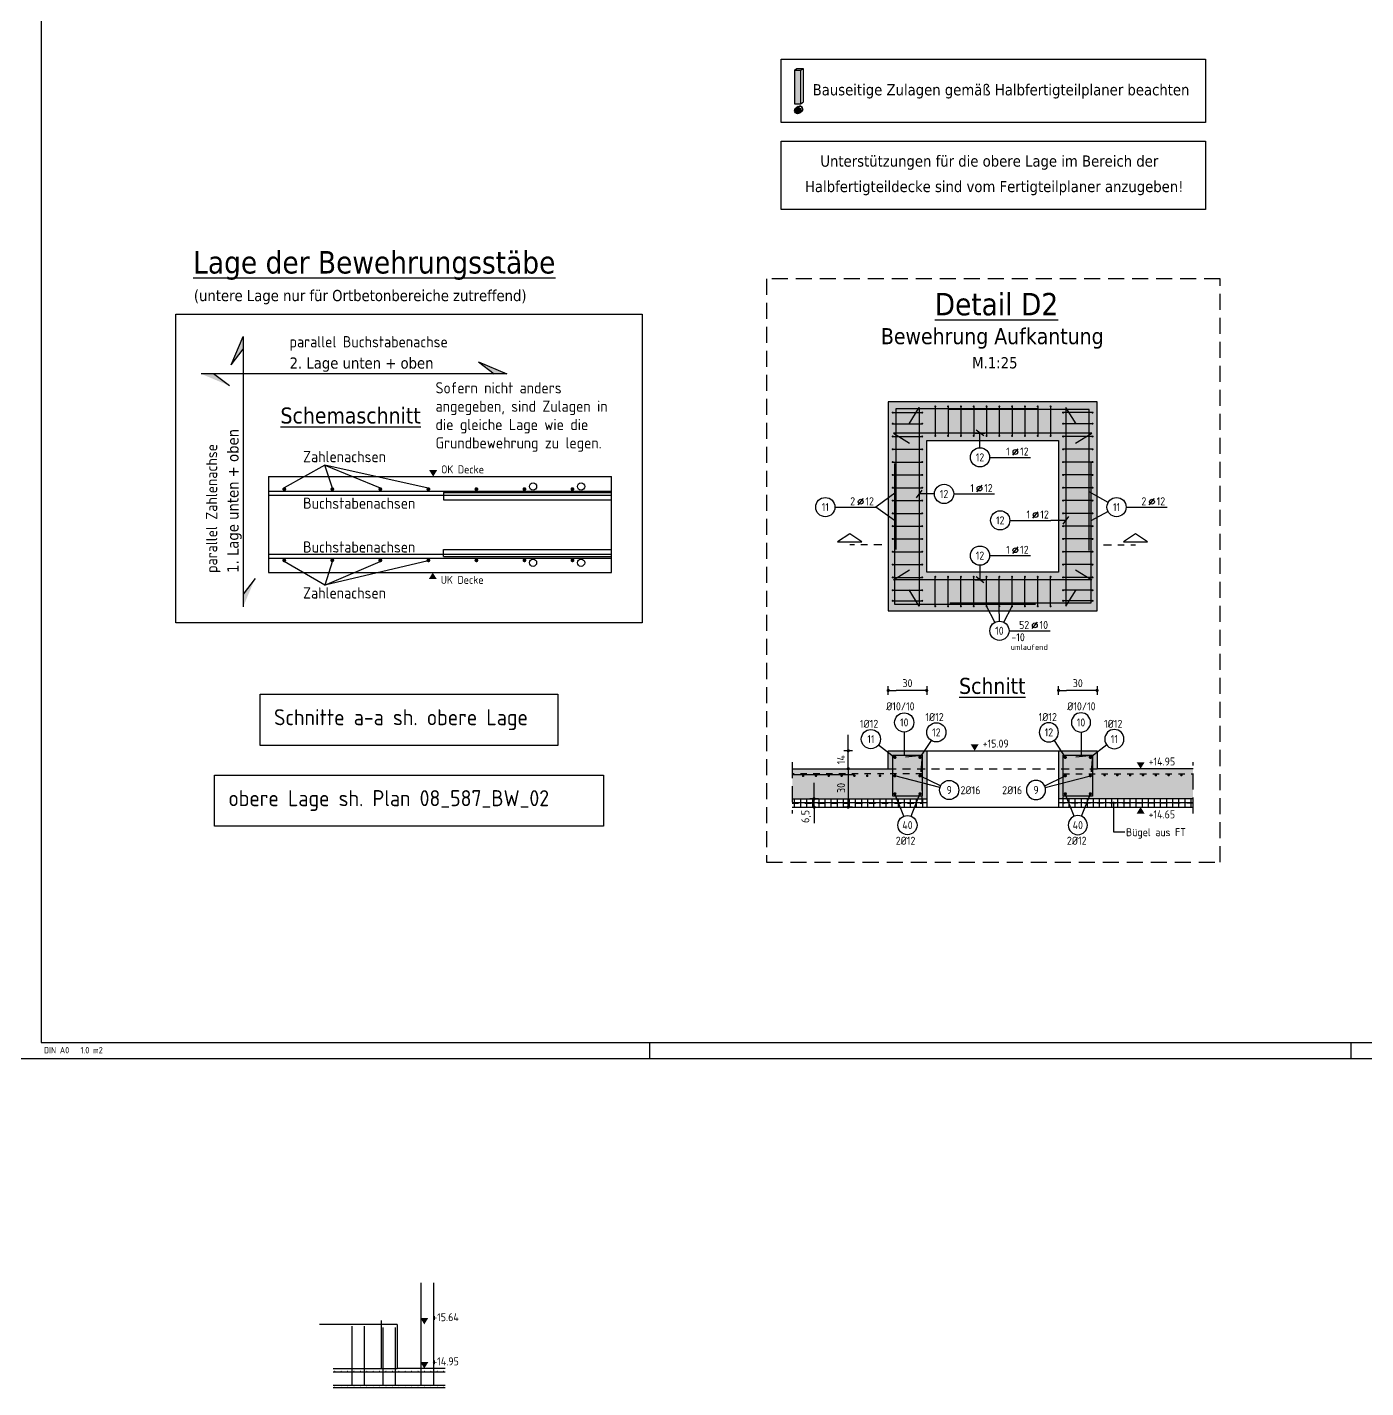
# Model space of a CAD drawing. Extents: x -10 to 86.8, y -11.5 to 55.
# Drawn here: x 0.78 to 21.68, y -5.14 to 16.1 of the extents above; entities that cross this region are included whole.
import ezdxf
from ezdxf.enums import TextEntityAlignment as Align

# ---------------------------------------------------------------- set-up
doc = ezdxf.new("R2010")
doc.units = 0
doc.header["$LTSCALE"] = 0.5
for name, pattern in [('AUSGEZOGEN', [1000.01, 1000, 0.01]), ('DASHDOTSMALL', [1.05, 0.5, -0.25, 0.05, -0.25]), ('DASHED', [0.75, 0.5, -0.25]), ('HIDDEN', [0.375, 0.25, -0.125]), ('HIDDEN2', [0.187, 0.125, -0.062]), ('STRICHLINIE', [0.75, 0.5, -0.25]), ('STRICHPUNKT2', [0.55, 0.25, -0.125, 0.05, -0.125])]:
    doc.linetypes.add(name, pattern=pattern)
for name, color, linetype in [('AFU', 7, 'Continuous'), ('BETON', 7, 'Continuous'), ('DETAIL', 7, 'Continuous'), ('grau_mittel', 7, 'Continuous'), ('Halbfertigteile', 7, 'Continuous'), ('HILFE', 7, 'Continuous'), ('HINWEISE', 7, 'Continuous'), ('koten', 7, 'Continuous'), ('MASSE', 7, 'Continuous'), ('OBJEKT', 7, 'Continuous'), ('RAHMEN', 7, 'Continuous'), ('RND', 7, 'Continuous'), ('SCHNITTE', 7, 'Continuous'), ('TEXT', 7, 'Continuous'), ('VERDECKT', 7, 'Continuous')]:
    doc.layers.add(name, color=color, linetype=linetype)
doc.layers.add('NOPLOT', color=7, linetype='Continuous', plot=False)
doc.styles.add('helv', font='tahoma.ttf')
doc.styles.add('txt', font='isocp.shx')
doc.linetypes.add('AFU_50K', pattern='A,0.15,["/",Standard,S=0.2,R=0,X=-0.01,Y=-0.1],0.07,["/",Standard,S=0.2,R=0,X=-0.01,Y=-0.1],0.15', length=0.37)
doc.dimstyles.new('DOT_I', dxfattribs={"dimscale": 0.5, "dimtxt": 0.25, "dimasz": 0.25, "dimexe": 0.1, "dimexo": 0.3, "dimgap": 0.1, "dimtad": 1, "dimdec": 3, "dimzin": 3, "dimtxsty": 'txt', "dimblk": 'DOT', "dimblk1": 'DOT', "dimblk2": 'DOT', "dimsah": 1, "dimcen": 0.1, "dimse1": 1, "dimse2": 1, "dimazin": 0, "dimtfac": 1, "dimtdec": 4, "dimtix": 1, "dimtmove": 2, "dimatfit": 3, "dimfxl": 0, "dimtvp": 1, "dimtolj": 1, "dimtzin": 0, "dimarcsym": 0})

# ---------------------------------------------------------------- blocks, each defined once
blk = doc.blocks.new('DINA0')
at = {"layer": 'RAHMEN', "color": 5}
for p, q in [((2, 83.6), (2, 0.5)), ((2, 0.5), (118.4, 0.5))]:
    blk.add_line(p, q, dxfattribs=at)
at = {"layer": 'RAHMEN', "color": 7}
for p, q in [((21, 0), (21, 0.5)), ((42.9, 0.5), (42.9, 0))]:
    blk.add_line(p, q, dxfattribs=at)
at = {"layer": 'RAHMEN'}
blk.add_line((0, 0), (118.9, 0), dxfattribs=at)
at = {"layer": 'RAHMEN', "color": 7, "style": 'txt'}
blk.add_text('DIN A0   1.0 m2', height=0.2, dxfattribs=at).set_placement((2.083, 0.164))
blk = doc.blocks.new('okrd_o')
at = {"layer": 'koten', "color": 7, "linetype": 'Continuous'}
blk.add_solid([(-0.125, 0.202), (0.125, 0.202), (0, 0)], dxfattribs=at)
at = {"layer": 'koten', "style": 'txt'}
blk.add_attdef('OKRD', (0.25, 0.1), '', height=0.25, dxfattribs=at)
blk = doc.blocks.new('okrd_u')
at = {"layer": 'koten', "color": 7, "linetype": 'Continuous'}
blk.add_solid([(-0.125, -0.202), (0.125, -0.202), (0, 0)], dxfattribs=at)
at = {"layer": 'koten', "style": 'txt'}
blk.add_attdef('OKRD', (0.25, -0.35), '', height=0.25, dxfattribs=at)
blk = doc.blocks.new('DOT')
at = {"layer": 'MASSE', "color": 7, "linetype": 'Continuous'}
for p, q in [((0, 0), (-1, 0)), ((0, 0.54), (0, -0.54))]:
    blk.add_line(p, q, dxfattribs=at)
at = {"layer": 'MASSE', "color": 7, "linetype": 'Continuous', "const_width": 0.2}
blk.add_lwpolyline([(-0.1, 0, 1), (0.1, 0, 1)], format="xyb", close=True, dxfattribs=at)
blk = doc.blocks.new('*D30')
at = {"layer": 'Defpoints', "color": 0, "linetype": 'AUSGEZOGEN', "transparency": 16777216}
for p in [(13.601, 4.527), (13.601, 3.927), (13.601, 3.927)]:
    blk.add_point(p, dxfattribs=at)
at = {"layer": 'MASSE', "color": 0, "linetype": 'AUSGEZOGEN', "lineweight": -2, "transparency": 16777216}
blk.add_line((13.601, 4.402), (13.601, 4.052), dxfattribs=at)
at = {"layer": 'MASSE', "color": 0, "linetype": 'AUSGEZOGEN', "lineweight": -2, "transparency": 16777216, "xscale": 0.125, "yscale": 0.125, "zscale": 0.125}
for p, rotation in [((13.601, 4.527), 90), ((13.601, 3.927), 270)]:
    blk.add_blockref('DOT', p, dxfattribs=dict(at, rotation=rotation))
at = {"layer": 'MASSE', "color": 0, "linetype": 'AUSGEZOGEN', "transparency": 16777216, "insert": (13.489, 4.227), "char_height": 0.125, "attachment_point": 5, "rotation": 90, "style": 'txt'}
blk.add_mtext('\\A1;30', dxfattribs=at)
blk = doc.blocks.new('*D31')
at = {"layer": 'Defpoints', "color": 0, "linetype": 'AUSGEZOGEN', "transparency": 16777216}
for p in [(13.601, 4.807), (13.601, 4.807), (13.601, 4.527)]:
    blk.add_point(p, dxfattribs=at)
at = {"layer": 'MASSE', "color": 0, "linetype": 'AUSGEZOGEN', "lineweight": -2, "transparency": 16777216}
for p, q in [((13.601, 4.932), (13.601, 5.057)), ((13.601, 4.527), (13.601, 4.807)), ((13.601, 4.402), (13.601, 4.277))]:
    blk.add_line(p, q, dxfattribs=at)
at = {"layer": 'MASSE', "color": 0, "linetype": 'AUSGEZOGEN', "lineweight": -2, "transparency": 16777216, "xscale": 0.125, "yscale": 0.125, "zscale": 0.125}
for p, rotation in [((13.601, 4.807), 270), ((13.601, 4.527), 90)]:
    blk.add_blockref('DOT', p, dxfattribs=dict(at, rotation=rotation))
at = {"layer": 'MASSE', "color": 0, "linetype": 'AUSGEZOGEN', "transparency": 16777216, "insert": (13.489, 4.667), "char_height": 0.125, "attachment_point": 5, "rotation": 90, "style": 'txt'}
blk.add_mtext('\\A1;14', dxfattribs=at)
blk = doc.blocks.new('RND_LEI')
at = {"layer": 'RND', "color": 7, "linetype": 'Continuous'}
blk.add_line((1.022, 0.066), (1.19, 0.27), dxfattribs=at)
for centre, radius in [((0, 0), 0.3), ((1.106, 0.168), 0.075)]:
    blk.add_circle(centre, radius, dxfattribs=at)
at = {"layer": 'RND', "color": 7, "linetype": 'Continuous', "style": 'txt'}
blk.add_attdef('POSL', text='', height=0.25, dxfattribs=at).set_placement((0, 0), align=Align.MIDDLE)
blk.add_attdef('ANZ', text='', height=0.25, dxfattribs=at).set_placement((0.931, 0.057), align=Align.RIGHT)
for tag, p in [('DUM', (1.253, 0.057)), ('ABSTD', (1.674, 0.057)), ('POSTXT', (0.374, -0.327))]:
    blk.add_attdef(tag, p, '', height=0.25, dxfattribs=at)
blk = doc.blocks.new('lei_gre')
at = {"layer": 'RND', "color": 7, "linetype": 'Continuous'}
for p, q in [((-0.09, -0.12), (0.09, 0.12)), ((0, 0.15), (0, -0.15))]:
    blk.add_line(p, q, dxfattribs=at)
blk = doc.blocks.new('SCHN-2')
at = {"layer": 'SCHNITTE', "color": 6, "linetype": 'Continuous'}
blk.add_lwpolyline([(0.378, 0.088), (0, 0.34), (-0.378, 0.088)], close=True, dxfattribs=at)
at = {"layer": 'SCHNITTE', "color": 1, "linetype": 'DASHDOTSMALL', "style": 'helv'}
blk.add_attdef('SCHN-2', text='', height=0.35, dxfattribs=at).set_placement((0, 0.45), align=Align.CENTER)
blk = doc.blocks.new('RND_HIN')
at = {"layer": 'RND', "color": 7, "linetype": 'Continuous'}
blk.add_circle((0, 0), 0.3, dxfattribs=at)
at = {"layer": 'RND', "color": 7, "linetype": 'Continuous', "style": 'txt'}
blk.add_attdef('POSI', text='', height=0.25, dxfattribs=at).set_placement((0, 0), align=Align.MIDDLE)
blk = doc.blocks.new('*D56')
at = {"layer": 'Defpoints', "color": 0, "linetype": 'AUSGEZOGEN', "transparency": 16777216}
for p in [(14.225, 5.749), (14.225, 5.749), (14.825, 5.749)]:
    blk.add_point(p, dxfattribs=at)
at = {"layer": 'MASSE', "color": 0, "linetype": 'AUSGEZOGEN', "lineweight": -2, "transparency": 16777216}
blk.add_line((14.7, 5.749), (14.35, 5.749), dxfattribs=at)
at = {"layer": 'MASSE', "color": 0, "linetype": 'AUSGEZOGEN', "lineweight": -2, "transparency": 16777216, "xscale": 0.125, "yscale": 0.125, "zscale": 0.125, "rotation": 180}
blk.add_blockref('DOT', (14.225, 5.749), dxfattribs=at)
at = {"layer": 'MASSE', "color": 0, "linetype": 'AUSGEZOGEN', "lineweight": -2, "transparency": 16777216, "xscale": 0.125, "yscale": 0.125, "zscale": 0.125}
blk.add_blockref('DOT', (14.825, 5.749), dxfattribs=at)
at = {"layer": 'MASSE', "color": 0, "linetype": 'AUSGEZOGEN', "transparency": 16777216, "insert": (14.525, 5.862), "char_height": 0.125, "attachment_point": 5, "style": 'txt'}
blk.add_mtext('\\A1;30', dxfattribs=at)
blk = doc.blocks.new('*D57')
at = {"layer": 'Defpoints', "color": 0, "linetype": 'AUSGEZOGEN', "transparency": 16777216}
for p in [(16.885, 5.749), (16.885, 5.749), (17.485, 5.749)]:
    blk.add_point(p, dxfattribs=at)
at = {"layer": 'MASSE', "color": 0, "linetype": 'AUSGEZOGEN', "lineweight": -2, "transparency": 16777216}
blk.add_line((17.36, 5.749), (17.01, 5.749), dxfattribs=at)
at = {"layer": 'MASSE', "color": 0, "linetype": 'AUSGEZOGEN', "lineweight": -2, "transparency": 16777216, "xscale": 0.125, "yscale": 0.125, "zscale": 0.125, "rotation": 180}
blk.add_blockref('DOT', (16.885, 5.749), dxfattribs=at)
at = {"layer": 'MASSE', "color": 0, "linetype": 'AUSGEZOGEN', "lineweight": -2, "transparency": 16777216, "xscale": 0.125, "yscale": 0.125, "zscale": 0.125}
blk.add_blockref('DOT', (17.485, 5.749), dxfattribs=at)
at = {"layer": 'MASSE', "color": 0, "linetype": 'AUSGEZOGEN', "transparency": 16777216, "insert": (17.185, 5.862), "char_height": 0.125, "attachment_point": 5, "style": 'txt'}
blk.add_mtext('\\A1;30', dxfattribs=at)
blk = doc.blocks.new('HIN_AUSR')
at = {"layer": 'HINWEISE', "color": 7, "linetype": 'Continuous'}
for p, q in [((-0.24, 3.27), (-0.05, 3.39)), ((-0.05, 3.39), (0.44, 3.39)), ((0.24, 3.27), (0.44, 3.39)), ((0.44, 3.39), (0.44, 0.68)), ((-0.24, 3.27), (-0.24, 0.56)), ((-0.24, 3.27), (0.24, 3.27)), ((0.24, 3.27), (0.24, 0.56)), ((-0.24, 0.56), (0.24, 0.56)), ((0.06, 0.33), (-0.13, 0.21)), ((0.24, 0.36), (0.05, 0.24)), ((0.39, 0.27), (0.2, 0.15)), ((0.24, 0.56), (0.44, 0.68)), ((0.44, 0.09), (0.24, -0.03)), ((0.32, -0.08), (0.13, -0.21))]:
    blk.add_line(p, q, dxfattribs=at)
at = {"layer": 'HINWEISE', "color": 7, "linetype": 'Continuous', "const_width": 0.24}
blk.add_lwpolyline([(-0.12, 0, 1), (0.12, 0, 1)], format="xyb", close=True, dxfattribs=at)
at = {"layer": 'HINWEISE', "color": 7, "linetype": 'Continuous'}
blk.add_circle((0, 0), 0.245, dxfattribs=at)
blk.add_arc((0.19, 0.12), 0.245, 302.4121, 122.4121, dxfattribs=at)
blk.add_solid([(-0.24, 3.27), (0.24, 3.27), (-0.24, 0.56), (0.24, 0.56)], dxfattribs=at)
blk = doc.blocks.new('*D74')
at = {"layer": 'Defpoints', "color": 0, "linetype": 'AUSGEZOGEN', "transparency": 16777216}
for p in [(13.067, 4.057), (13.067, 4.057), (13.067, 3.927)]:
    blk.add_point(p, dxfattribs=at)
at = {"layer": 'MASSE', "color": 0, "linetype": 'AUSGEZOGEN', "lineweight": -2, "transparency": 16777216}
for p, q in [((13.067, 4.182), (13.067, 4.307)), ((13.067, 3.927), (13.067, 4.057)), ((13.067, 3.802), (13.067, 3.677))]:
    blk.add_line(p, q, dxfattribs=at)
at = {"layer": 'MASSE', "color": 0, "linetype": 'AUSGEZOGEN', "lineweight": -2, "transparency": 16777216, "xscale": 0.125, "yscale": 0.125, "zscale": 0.125}
for p, rotation in [((13.067, 4.057), 270), ((13.067, 3.927), 90)]:
    blk.add_blockref('DOT', p, dxfattribs=dict(at, rotation=rotation))
at = {"layer": 'MASSE', "color": 0, "linetype": 'AUSGEZOGEN', "transparency": 16777216, "insert": (12.945, 3.781), "char_height": 0.125, "attachment_point": 5, "rotation": 90, "style": 'txt'}
blk.add_mtext('\\A1;6,5', dxfattribs=at)

msp = doc.modelspace()

# ---------------------------------------------------------------- hatches: boundary and pattern name
at = {"layer": 'grau_mittel'}
h = msp.add_hatch(color=61, dxfattribs=at)
h.paths.add_polyline_path([(17.485, 6.993), (17.485, 10.253), (14.225, 10.253), (14.225, 6.993)])
h.paths.add_polyline_path([(16.885, 7.593), (16.885, 9.653), (14.825, 9.653), (14.825, 7.593)], flags=16)
h = msp.add_hatch(color=61, dxfattribs=at)
h.paths.add_polyline_path([(12.725, 4.0569), (14.825, 4.0569), (14.825, 4.8069), (14.225, 4.8069), (14.225, 4.5269), (12.725, 4.5269)])
h.paths.add_polyline_path([(16.885, 4.0569), (18.985, 4.0569), (18.985, 4.5269), (17.485, 4.5269), (17.485, 4.8069), (16.885, 4.8069)])
at = {"layer": 'Halbfertigteile', "linetype": 'AUSGEZOGEN', "transparency": 33554687}
h = msp.add_hatch(dxfattribs=at)
h.set_pattern_fill('ANSI37', color=171, scale=0.03, angle=135, style=0)
h.paths.add_polyline_path([(14.825, 4.0569), (12.725, 4.0569), (12.725, 3.9269), (14.825, 3.9269)])
h.paths.add_polyline_path([(18.985, 4.0569), (16.885, 4.0569), (16.885, 3.9269), (18.985, 3.9269)])

# ---------------------------------------------------------------- linework, layer by layer
at = {"layer": 'AFU', "color": 8, "linetype": 'AFU_50K'}
msp.add_line((6.3079, -4.8397), (6.5579, -4.8397), dxfattribs=at)
at = {"layer": 'BETON', "color": 6, "linetype": 'AUSGEZOGEN'}
for p, q in [((17.485, 10.253), (14.225, 10.253)), ((14.225, 10.253), (14.225, 6.993)), ((17.485, 6.993), (17.485, 10.253)), ((4.5492, 9.0879), (9.9045, 9.0879)), ((4.5492, 7.5879), (9.9045, 7.5879)), ((14.225, 6.993), (17.485, 6.993)), ((14.225, 4.8069), (14.825, 4.8069)), ((14.225, 4.5269), (14.225, 4.8069)), ((14.825, 4.8069), (14.825, 3.9269)), ((16.885, 4.8069), (17.485, 4.8069)), ((16.885, 4.8069), (16.885, 3.9269)), ((17.485, 4.8069), (17.485, 4.5269)), ((12.725, 4.5269), (14.225, 4.5269)), ((18.985, 4.5269), (17.485, 4.5269)), ((12.725, 4.0569), (14.825, 4.0569)), ((18.985, 4.0569), (16.885, 4.0569)), ((12.725, 3.9269), (14.825, 3.9269)), ((16.885, 3.9269), (18.985, 3.9269)), ((6.5579, -4.1497), (5.3428, -4.1497)), ((6.3079, -4.0897), (6.3079, -4.8397)), ((6.5579, -4.1497), (6.5579, -4.8397)), ((5.5579, -4.8397), (6.3079, -4.8397)), ((7.3079, -4.8397), (6.5579, -4.8397)), ((7.3079, -5.1397), (5.5579, -5.1397))]:
    msp.add_line(p, q, dxfattribs=at)
for points in [[(12.5543, 15.6079), (19.178, 15.6079), (19.178, 14.6187), (12.5543, 14.6187)], [(12.5543, 14.3233), (19.178, 14.3233), (19.178, 13.2567), (12.5543, 13.2567)], [(14.825, 9.653), (16.885, 9.653), (16.885, 7.593), (14.825, 7.593)], [(4.418, 5.6907), (9.0657, 5.6907), (9.0657, 4.8915), (4.418, 4.8915)], [(3.7051, 4.4266), (9.7785, 4.4266), (9.7785, 3.6274), (3.7051, 3.6274)]]:
    msp.add_lwpolyline(points, close=True, dxfattribs=at)
at = {"layer": 'DETAIL', "color": 102, "linetype": 'STRICHLINIE'}
msp.add_lwpolyline([(12.3255, 12.1772), (12.3255, 3.0688), (19.4069, 3.0688), (19.4069, 12.1772)], close=True, dxfattribs=at)
at = {"layer": 'HILFE', "color": 102, "linetype": 'AUSGEZOGEN'}
for p, q in [((5.4296, 9.2679), (4.7946, 8.9113)), ((7.0412, 8.9049), (5.4296, 9.2679)), ((5.4296, 9.2679), (6.2934, 8.9113)), ((5.5488, 8.9049), (5.4296, 9.2679)), ((5.4296, 7.3936), (4.7946, 7.7645)), ((7.0412, 7.7709), (5.4296, 7.3936)), ((5.5488, 7.7709), (5.4296, 7.3936)), ((5.4296, 7.3936), (6.2934, 7.7645)), ((17.7483, 3.5334), (17.7483, 4.0087)), ((17.9206, 3.5334), (17.7483, 3.5334))]:
    msp.add_line(p, q, dxfattribs=at)
at = {"layer": 'HILFE', "color": 102, "linetype": 'DASHED'}
for p, q in [((12.725, 4.6269), (12.725, 3.8269)), ((18.985, 3.8269), (18.985, 4.6269))]:
    msp.add_line(p, q, dxfattribs=at)
at = {"layer": 'NOPLOT', "color": 191, "linetype": 'AUSGEZOGEN'}
for p, q in [((4.5492, 9.0879), (4.5492, 7.5879)), ((9.9045, 7.5879), (9.9045, 9.0879))]:
    msp.add_line(p, q, dxfattribs=at)
at = {"layer": 'OBJEKT', "color": 7, "linetype": 'AUSGEZOGEN'}
for p, q in [((14.825, 4.8069), (16.885, 4.8069)), ((14.825, 3.9269), (16.885, 3.9269))]:
    msp.add_line(p, q, dxfattribs=at)
at = {"layer": 'RAHMEN', "color": 5, "linetype": 'AUSGEZOGEN'}
msp.add_lwpolyline([(3.099, 11.6262), (10.3846, 11.6262), (10.3846, 6.8044), (3.099, 6.8044)], close=True, dxfattribs=at)
at = {"layer": 'RND', "color": 102, "linetype": 'AUSGEZOGEN'}
for p, q in [((15.6574, 9.5381), (15.6574, 9.7667)), ((14.3479, 8.8445), (14.0321, 8.6112)), ((14.9467, 8.817), (14.7098, 8.817)), ((17.6588, 8.6842), (17.3639, 8.8486)), ((14.3228, 8.4042), (14.0321, 8.6112)), ((17.6573, 8.5408), (17.3873, 8.3972)), ((17.0002, 8.4041), (16.7634, 8.4041)), ((15.6574, 7.7038), (15.6574, 7.4751)), ((15.8911, 6.8134), (15.7596, 7.063)), ((15.9604, 6.8306), (15.9596, 7.063)), ((16.0301, 6.8137), (16.1596, 7.063)), ((14.475, 5.0993), (14.475, 4.7369)), ((17.2351, 5.0993), (17.2351, 4.7369)), ((14.0735, 4.8979), (14.3293, 4.7033)), ((14.8944, 4.9687), (14.7203, 4.7033)), ((16.8156, 4.9687), (16.9897, 4.7033)), ((17.6365, 4.8979), (17.3808, 4.7033)), ((15.0323, 4.2321), (14.3293, 4.4161)), ((15.0425, 4.2596), (14.7203, 4.4161)), ((16.6676, 4.2596), (16.9897, 4.4161)), ((16.6778, 4.2321), (17.3808, 4.4161)), ((14.4692, 3.7851), (14.3293, 4.1346)), ((14.5806, 3.7851), (14.7203, 4.1346)), ((17.1294, 3.7851), (16.9897, 4.1346)), ((17.2408, 3.7851), (17.3808, 4.1346))]:
    msp.add_line(p, q, dxfattribs=at)
at = {"layer": 'RND', "color": 7, "linetype": 'AUSGEZOGEN'}
for p, q in [((15.8074, 9.3881), (16.4474, 9.3881)), ((15.2467, 8.817), (15.8867, 8.817)), ((13.3921, 8.6112), (14.0321, 8.6112)), ((17.9398, 8.6112), (18.5798, 8.6112)), ((16.1234, 8.4041), (16.7634, 8.4041)), ((15.8074, 7.8538), (16.4474, 7.8538)), ((16.1109, 6.6806), (16.7509, 6.6806))]:
    msp.add_line(p, q, dxfattribs=at)
at = {"layer": 'RND', "color": 1, "linetype": 'AUSGEZOGEN'}
for p, q in [((7.2793, 8.8382), (7.2793, 8.7252)), ((7.2793, 7.8376), (7.2793, 7.9505))]:
    msp.add_line(p, q, dxfattribs=at)
at = {"layer": 'RND', "color": 7, "linetype": 'AUSGEZOGEN'}
for points, const_width in [([(14.9676, 10.183, 1), (14.9516, 10.183, 1)], 0.016), ([(15.1676, 10.183, 1), (15.1516, 10.183, 1)], 0.016), ([(15.3676, 10.183, 1), (15.3516, 10.183, 1)], 0.016), ([(15.5676, 10.183, 1), (15.5516, 10.183, 1)], 0.016), ([(15.7676, 10.183, 1), (15.7516, 10.183, 1)], 0.016), ([(15.9676, 10.183, 1), (15.9516, 10.183, 1)], 0.016), ([(16.1676, 10.183, 1), (16.1516, 10.183, 1)], 0.016), ([(16.3676, 10.183, 1), (16.3516, 10.183, 1)], 0.016), ([(16.5676, 10.183, 1), (16.5516, 10.183, 1)], 0.016), ([(16.7676, 10.183, 1), (16.7516, 10.183, 1)], 0.016), ([(14.295, 10.0789, 1), (14.295, 10.0949, 1)], 0.016), ([(14.755, 10.0789, 1), (14.755, 10.0949, 1)], 0.016), ([(16.955, 10.0789, 1), (16.955, 10.0949, 1)], 0.016), ([(17.415, 10.0789, 1), (17.415, 10.0949, 1)], 0.016), ([(14.295, 9.9059, 1), (14.295, 9.9219, 1)], 0.016), ([(14.755, 9.9059, 1), (14.755, 9.9219, 1)], 0.016), ([(16.955, 9.9059, 1), (16.955, 9.9219, 1)], 0.016), ([(17.415, 9.9059, 1), (17.415, 9.9219, 1)], 0.016), ([(14.295, 9.7059, 1), (14.295, 9.7219, 1)], 0.016), ([(14.755, 9.7059, 1), (14.755, 9.7219, 1)], 0.016), ([(14.9676, 9.723, 1), (14.9516, 9.723, 1)], 0.016), ([(15.1676, 9.723, 1), (15.1516, 9.723, 1)], 0.016), ([(15.3676, 9.723, 1), (15.3516, 9.723, 1)], 0.016), ([(15.5676, 9.723, 1), (15.5516, 9.723, 1)], 0.016), ([(15.7676, 9.723, 1), (15.7516, 9.723, 1)], 0.016), ([(15.9676, 9.723, 1), (15.9516, 9.723, 1)], 0.016), ([(16.1676, 9.723, 1), (16.1516, 9.723, 1)], 0.016), ([(16.3676, 9.723, 1), (16.3516, 9.723, 1)], 0.016), ([(16.5676, 9.723, 1), (16.5516, 9.723, 1)], 0.016), ([(16.7676, 9.723, 1), (16.7516, 9.723, 1)], 0.016), ([(16.955, 9.7059, 1), (16.955, 9.7219, 1)], 0.016), ([(17.415, 9.7059, 1), (17.415, 9.7219, 1)], 0.016), ([(14.295, 9.5059, 1), (14.295, 9.5219, 1)], 0.016), ([(14.755, 9.5059, 1), (14.755, 9.5219, 1)], 0.016), ([(16.955, 9.5059, 1), (16.955, 9.5219, 1)], 0.016), ([(17.415, 9.5059, 1), (17.415, 9.5219, 1)], 0.016), ([(14.295, 9.3059, 1), (14.295, 9.3219, 1)], 0.016), ([(14.755, 9.3059, 1), (14.755, 9.3219, 1)], 0.016), ([(16.955, 9.3059, 1), (16.955, 9.3219, 1)], 0.016), ([(17.415, 9.3059, 1), (17.415, 9.3219, 1)], 0.016), ([(14.295, 9.1059, 1), (14.295, 9.1219, 1)], 0.016), ([(14.295, 8.9059, 1), (14.295, 8.9219, 1)], 0.016), ([(14.755, 9.1059, 1), (14.755, 9.1219, 1)], 0.016), ([(14.755, 8.9059, 1), (14.755, 8.9219, 1)], 0.016), ([(16.955, 9.1059, 1), (16.955, 9.1219, 1)], 0.016), ([(16.955, 8.9059, 1), (16.955, 8.9219, 1)], 0.016), ([(17.415, 9.1059, 1), (17.415, 9.1219, 1)], 0.016), ([(17.415, 8.9059, 1), (17.415, 8.9219, 1)], 0.016), ([(4.7794, 8.8919, 1), (4.8094, 8.8919, 1)], 0.03), ([(5.5294, 8.8919, 1), (5.5594, 8.8919, 1)], 0.03), ([(6.2794, 8.8919, 1), (6.3094, 8.8919, 1)], 0.03), ([(7.0294, 8.8919, 1), (7.0594, 8.8919, 1)], 0.03), ([(7.7794, 8.8919, 1), (7.8094, 8.8919, 1)], 0.03), ([(8.5294, 8.8919, 1), (8.5594, 8.8919, 1)], 0.03), ([(9.2794, 8.8919, 1), (9.3094, 8.8919, 1)], 0.03), ([(14.295, 8.7059, 1), (14.295, 8.7219, 1)], 0.016), ([(14.755, 8.7059, 1), (14.755, 8.7219, 1)], 0.016), ([(16.955, 8.7059, 1), (16.955, 8.7219, 1)], 0.016), ([(17.415, 8.7059, 1), (17.415, 8.7219, 1)], 0.016), ([(14.295, 8.5059, 1), (14.295, 8.5219, 1)], 0.016), ([(14.755, 8.5059, 1), (14.755, 8.5219, 1)], 0.016), ([(16.955, 8.5059, 1), (16.955, 8.5219, 1)], 0.016), ([(17.415, 8.5059, 1), (17.415, 8.5219, 1)], 0.016), ([(14.295, 8.3059, 1), (14.295, 8.3219, 1)], 0.016), ([(14.755, 8.3059, 1), (14.755, 8.3219, 1)], 0.016), ([(16.955, 8.3059, 1), (16.955, 8.3219, 1)], 0.016), ([(17.415, 8.3059, 1), (17.415, 8.3219, 1)], 0.016), ([(14.295, 8.1059, 1), (14.295, 8.1219, 1)], 0.016), ([(14.755, 8.1059, 1), (14.755, 8.1219, 1)], 0.016), ([(16.955, 8.1059, 1), (16.955, 8.1219, 1)], 0.016), ([(17.415, 8.1059, 1), (17.415, 8.1219, 1)], 0.016), ([(14.295, 7.9059, 1), (14.295, 7.9219, 1)], 0.016), ([(14.755, 7.9059, 1), (14.755, 7.9219, 1)], 0.016), ([(16.955, 7.9059, 1), (16.955, 7.9219, 1)], 0.016), ([(17.415, 7.9059, 1), (17.415, 7.9219, 1)], 0.016), ([(4.7794, 7.7804, 1), (4.8094, 7.7804, 1)], 0.03), ([(5.5294, 7.7804, 1), (5.5594, 7.7804, 1)], 0.03), ([(6.2794, 7.7804, 1), (6.3094, 7.7804, 1)], 0.03), ([(7.0294, 7.7804, 1), (7.0594, 7.7804, 1)], 0.03), ([(7.7794, 7.7804, 1), (7.8094, 7.7804, 1)], 0.03), ([(8.5294, 7.7804, 1), (8.5594, 7.7804, 1)], 0.03), ([(9.2794, 7.7804, 1), (9.3094, 7.7804, 1)], 0.03), ([(14.295, 7.7059, 1), (14.295, 7.7219, 1)], 0.016), ([(14.755, 7.7059, 1), (14.755, 7.7219, 1)], 0.016), ([(16.955, 7.7059, 1), (16.955, 7.7219, 1)], 0.016), ([(17.415, 7.7059, 1), (17.415, 7.7219, 1)], 0.016), ([(14.295, 7.5059, 1), (14.295, 7.5219, 1)], 0.016), ([(14.755, 7.5059, 1), (14.755, 7.5219, 1)], 0.016), ([(14.9676, 7.523, 1), (14.9516, 7.523, 1)], 0.016), ([(15.1676, 7.523, 1), (15.1516, 7.523, 1)], 0.016), ([(15.3676, 7.523, 1), (15.3516, 7.523, 1)], 0.016), ([(15.5676, 7.523, 1), (15.5516, 7.523, 1)], 0.016), ([(15.7676, 7.523, 1), (15.7516, 7.523, 1)], 0.016), ([(15.9676, 7.523, 1), (15.9516, 7.523, 1)], 0.016), ([(16.1676, 7.523, 1), (16.1516, 7.523, 1)], 0.016), ([(16.3676, 7.523, 1), (16.3516, 7.523, 1)], 0.016), ([(16.5676, 7.523, 1), (16.5516, 7.523, 1)], 0.016), ([(16.7676, 7.523, 1), (16.7516, 7.523, 1)], 0.016), ([(16.955, 7.5059, 1), (16.955, 7.5219, 1)], 0.016), ([(17.415, 7.5059, 1), (17.415, 7.5219, 1)], 0.016), ([(14.295, 7.3059, 1), (14.295, 7.3219, 1)], 0.016), ([(14.755, 7.3059, 1), (14.755, 7.3219, 1)], 0.016), ([(16.955, 7.3059, 1), (16.955, 7.3219, 1)], 0.016), ([(17.415, 7.3059, 1), (17.415, 7.3219, 1)], 0.016), ([(14.295, 7.14, 1), (14.295, 7.156, 1)], 0.016), ([(14.755, 7.14, 1), (14.755, 7.156, 1)], 0.016), ([(14.9676, 7.063, 1), (14.9516, 7.063, 1)], 0.016), ([(15.1676, 7.063, 1), (15.1516, 7.063, 1)], 0.016), ([(15.3676, 7.063, 1), (15.3516, 7.063, 1)], 0.016), ([(15.5676, 7.063, 1), (15.5516, 7.063, 1)], 0.016), ([(15.7676, 7.063, 1), (15.7516, 7.063, 1)], 0.016), ([(15.9676, 7.063, 1), (15.9516, 7.063, 1)], 0.016), ([(16.1676, 7.063, 1), (16.1516, 7.063, 1)], 0.016), ([(16.3676, 7.063, 1), (16.3516, 7.063, 1)], 0.016), ([(16.5676, 7.063, 1), (16.5516, 7.063, 1)], 0.016), ([(16.7676, 7.063, 1), (16.7516, 7.063, 1)], 0.016), ([(16.955, 7.14, 1), (16.955, 7.156, 1)], 0.016), ([(17.415, 7.14, 1), (17.415, 7.156, 1)], 0.016), ([(14.3168, 4.7033, 1), (14.3418, 4.7033, 1)], 0.025), ([(14.7078, 4.7033, 1), (14.7328, 4.7033, 1)], 0.025), ([(17.0022, 4.7033, -1), (16.9772, 4.7033, -1)], 0.025), ([(17.3933, 4.7033, -1), (17.3683, 4.7033, -1)], 0.025), ([(12.8863, 4.4169, -1), (12.9063, 4.4169, -1)], 0.02), ([(13.0863, 4.4169, -1), (13.1063, 4.4169, -1)], 0.02), ([(13.2863, 4.4169, -1), (13.3063, 4.4169, -1)], 0.02), ([(13.4863, 4.4169, -1), (13.5063, 4.4169, -1)], 0.02), ([(13.6863, 4.4169, -1), (13.7063, 4.4169, -1)], 0.02), ([(13.8863, 4.4169, -1), (13.9063, 4.4169, -1)], 0.02), ([(14.0863, 4.4169, -1), (14.1063, 4.4169, -1)], 0.02), ([(14.3168, 4.4161, 1), (14.3418, 4.4161, 1)], 0.025), ([(14.7078, 4.4161, 1), (14.7328, 4.4161, 1)], 0.025), ([(17.0022, 4.4161, -1), (16.9772, 4.4161, -1)], 0.025), ([(17.3933, 4.4161, -1), (17.3683, 4.4161, -1)], 0.025), ([(17.6129, 4.4269, 1), (17.5929, 4.4269, 1)], 0.02), ([(17.8129, 4.4269, 1), (17.7929, 4.4269, 1)], 0.02), ([(18.0129, 4.4269, 1), (17.9929, 4.4269, 1)], 0.02), ([(18.2129, 4.4269, 1), (18.1929, 4.4269, 1)], 0.02), ([(18.4129, 4.4269, 1), (18.3929, 4.4269, 1)], 0.02), ([(18.6129, 4.4269, 1), (18.5929, 4.4269, 1)], 0.02), ([(18.8129, 4.4269, 1), (18.7929, 4.4269, 1)], 0.02), ([(14.3168, 4.1346, 1), (14.3418, 4.1346, 1)], 0.025), ([(14.7078, 4.1346, 1), (14.7328, 4.1346, 1)], 0.025), ([(17.0022, 4.1346, -1), (16.9772, 4.1346, -1)], 0.025), ([(17.3933, 4.1346, -1), (17.3683, 4.1346, -1)], 0.025), ([(5.5786, -4.8817, 1), (5.5866, -4.8817, 1)], 0.008), ([(5.6786, -4.8817, 1), (5.6866, -4.8817, 1)], 0.008), ([(5.7786, -4.8817, 1), (5.7866, -4.8817, 1)], 0.008), ([(5.8786, -4.8817, 1), (5.8866, -4.8817, 1)], 0.008), ([(5.9786, -4.8817, 1), (5.9866, -4.8817, 1)], 0.008), ([(6.0786, -4.8817, 1), (6.0866, -4.8817, 1)], 0.008), ([(6.1786, -4.8817, 1), (6.1866, -4.8817, 1)], 0.008), ([(6.2786, -4.8817, 1), (6.2866, -4.8817, 1)], 0.008), ([(6.3786, -4.8817, 1), (6.3866, -4.8817, 1)], 0.008), ([(6.4786, -4.8817, 1), (6.4866, -4.8817, 1)], 0.008), ([(6.5786, -4.8817, 1), (6.5866, -4.8817, 1)], 0.008), ([(6.6786, -4.8817, 1), (6.6866, -4.8817, 1)], 0.008), ([(6.7786, -4.8817, 1), (6.7866, -4.8817, 1)], 0.008), ([(6.8786, -4.8817, 1), (6.8866, -4.8817, 1)], 0.008), ([(6.9786, -4.8817, 1), (6.9866, -4.8817, 1)], 0.008), ([(7.0786, -4.8817, 1), (7.0866, -4.8817, 1)], 0.008), ([(7.1786, -4.8817, 1), (7.1866, -4.8817, 1)], 0.008), ([(7.2786, -4.8817, 1), (7.2866, -4.8817, 1)], 0.008), ([(5.5786, -5.1077, -1), (5.5866, -5.1077, -1)], 0.008), ([(5.6786, -5.1077, -1), (5.6866, -5.1077, -1)], 0.008), ([(5.7786, -5.1077, -1), (5.7866, -5.1077, -1)], 0.008), ([(5.8786, -5.1077, -1), (5.8866, -5.1077, -1)], 0.008), ([(5.9786, -5.1077, -1), (5.9866, -5.1077, -1)], 0.008), ([(6.0786, -5.1077, -1), (6.0866, -5.1077, -1)], 0.008), ([(6.1786, -5.1077, -1), (6.1866, -5.1077, -1)], 0.008), ([(6.2786, -5.1077, -1), (6.2866, -5.1077, -1)], 0.008), ([(6.3786, -5.1077, -1), (6.3866, -5.1077, -1)], 0.008), ([(6.4786, -5.1077, -1), (6.4866, -5.1077, -1)], 0.008), ([(6.5786, -5.1077, -1), (6.5866, -5.1077, -1)], 0.008), ([(6.6786, -5.1077, -1), (6.6866, -5.1077, -1)], 0.008), ([(6.7786, -5.1077, -1), (6.7866, -5.1077, -1)], 0.008), ([(6.8786, -5.1077, -1), (6.8866, -5.1077, -1)], 0.008), ([(6.9786, -5.1077, -1), (6.9866, -5.1077, -1)], 0.008), ([(7.0786, -5.1077, -1), (7.0866, -5.1077, -1)], 0.008), ([(7.1786, -5.1077, -1), (7.1866, -5.1077, -1)], 0.008), ([(7.2786, -5.1077, -1), (7.2866, -5.1077, -1)], 0.008)]:
    msp.add_lwpolyline(points, format="xyb", close=True, dxfattribs=dict(at, const_width=const_width))
at = {"layer": 'RND', "color": 1, "linetype": 'AUSGEZOGEN'}
for points in [[(14.295, 10.0869), (14.755, 10.0869)], [(14.3479, 7.9512), (14.3479, 10.1512), (16.5479, 10.1512)], [(14.5508, 9.9098), (14.7098, 10.1641), (14.7098, 7.0641), (14.5508, 7.3185)], [(14.9596, 10.183), (14.9596, 9.723)], [(15.1596, 10.183), (15.1596, 9.723)], [(17.3639, 7.9354), (17.3639, 10.1354), (15.1639, 10.1354)], [(15.3596, 10.183), (15.3596, 9.723)], [(15.5596, 10.183), (15.5596, 9.723)], [(15.7596, 10.183), (15.7596, 9.723)], [(15.9596, 10.183), (15.9596, 9.723)], [(16.1596, 10.183), (16.1596, 9.723)], [(16.3596, 10.183), (16.3596, 9.723)], [(16.5596, 10.183), (16.5596, 9.723)], [(16.7596, 10.183), (16.7596, 9.723)], [(17.415, 10.0869), (16.955, 10.0869)], [(17.1593, 9.9098), (17.0002, 10.1641), (17.0002, 7.0641), (17.1593, 7.3185)], [(14.295, 9.9139), (14.755, 9.9139)], [(17.415, 9.9139), (16.955, 9.9139)], [(14.295, 9.7139), (14.755, 9.7139)], [(17.1507, 9.6077), (17.405, 9.7667), (14.305, 9.7667), (14.5594, 9.6077)], [(17.415, 9.7139), (16.955, 9.7139)], [(14.295, 9.5139), (14.755, 9.5139)], [(17.415, 9.5139), (16.955, 9.5139)], [(14.295, 9.3139), (14.755, 9.3139)], [(14.3228, 9.2947), (14.3228, 7.0947), (16.5228, 7.0947)], [(17.3873, 9.3106), (17.3873, 7.1106), (15.1873, 7.1106)], [(17.415, 9.3139), (16.955, 9.3139)], [(14.295, 9.1139), (14.755, 9.1139)], [(17.415, 9.1139), (16.955, 9.1139)], [(4.5492, 8.8595), (9.9045, 8.8595)], [(4.5492, 8.7995), (9.9045, 8.7995)], [(7.2793, 8.8382), (9.9045, 8.8382)], [(7.2793, 8.7252), (9.9045, 8.7252)], [(14.295, 8.9139), (14.755, 8.9139)], [(14.295, 8.7139), (14.755, 8.7139)], [(17.415, 8.9139), (16.955, 8.9139)], [(17.415, 8.7139), (16.955, 8.7139)], [(14.295, 8.5139), (14.755, 8.5139)], [(17.415, 8.5139), (16.955, 8.5139)], [(14.295, 8.3139), (14.755, 8.3139)], [(17.415, 8.3139), (16.955, 8.3139)], [(14.295, 8.1139), (14.755, 8.1139)], [(17.415, 8.1139), (16.955, 8.1139)], [(4.5492, 7.8763), (9.9045, 7.8763)], [(7.2793, 7.9505), (9.9045, 7.9505)], [(14.295, 7.9139), (14.755, 7.9139)], [(17.415, 7.9139), (16.955, 7.9139)], [(4.5492, 7.8163), (9.9045, 7.8163)], [(7.2793, 7.8376), (9.9045, 7.8376)], [(14.295, 7.7139), (14.755, 7.7139)], [(17.415, 7.7139), (16.955, 7.7139)], [(14.295, 7.5139), (14.755, 7.5139)], [(17.1507, 7.6342), (17.405, 7.4751), (14.305, 7.4751), (14.5594, 7.6342)], [(14.9596, 7.063), (14.9596, 7.523)], [(15.1596, 7.063), (15.1596, 7.523)], [(15.3596, 7.063), (15.3596, 7.523)], [(15.5596, 7.063), (15.5596, 7.523)], [(15.7596, 7.063), (15.7596, 7.523)], [(15.9596, 7.063), (15.9596, 7.523)], [(16.1596, 7.063), (16.1596, 7.523)], [(16.3596, 7.063), (16.3596, 7.523)], [(16.5596, 7.063), (16.5596, 7.523)], [(16.7596, 7.063), (16.7596, 7.523)], [(17.415, 7.5139), (16.955, 7.5139)], [(14.295, 7.3139), (14.755, 7.3139)], [(17.415, 7.3139), (16.955, 7.3139)], [(14.295, 7.148), (14.755, 7.148)], [(17.415, 7.148), (16.955, 7.148)], [(14.496, 4.7142), (14.755, 4.7369), (14.755, 4.0969), (14.295, 4.0969), (14.295, 4.7369), (14.755, 4.7369), (14.7324, 4.4778)], [(17.156, 4.7142), (17.415, 4.7369), (17.415, 4.0969), (16.955, 4.0969), (16.955, 4.7369), (17.415, 4.7369), (17.3924, 4.4778)], [(12.725, 4.4369), (13.695, 4.4369)], [(6.928, -3.4997), (6.928, -5.0997), (7.128, -5.0997), (7.128, -3.4997)], [(5.8488, -4.1797), (5.8488, -5.0997), (6.0488, -5.0997), (6.0488, -4.1797)], [(6.3329, -4.1997), (6.3329, -5.0997), (6.5329, -5.0997), (6.5329, -4.1997)], [(5.5579, -4.8897), (7.3079, -4.8897)], [(5.5579, -5.0997), (7.3079, -5.0997)]]:
    msp.add_lwpolyline(points, dxfattribs=at)
at = {"layer": 'RND', "color": 102, "linetype": 'HIDDEN2'}
for points in [[(12.725, 3.9869), (14.755, 3.9869), (14.755, 4.4469), (12.725, 4.4469)], [(18.985, 3.9869), (16.955, 3.9869), (16.955, 4.4469), (18.985, 4.4469)]]:
    msp.add_lwpolyline(points, dxfattribs=at)
at = {"layer": 'RND', "color": 1, "linetype": 'AUSGEZOGEN'}
for centre in [(8.6783, 8.9329), (9.4283, 8.9329), (8.6783, 7.7429), (9.4283, 7.7429)]:
    msp.add_circle(centre, 0.0565, dxfattribs=at)
at = {"layer": 'SCHNITTE', "color": 6, "linetype": 'STRICHPUNKT2'}
for p, q in [((14.1238, 8.0245), (13.6238, 8.0245)), ((17.5854, 8.0245), (18.0854, 8.0245))]:
    msp.add_line(p, q, dxfattribs=at)
at = {"layer": 'TEXT', "color": 1, "linetype": 'AUSGEZOGEN'}
for points in [[(3.9662, 10.8311), (4.1527, 11.2736), (4.1527, 7.0558)], [(3.9662, 10.8311), (4.1527, 11.0798)], [(7.8255, 10.8782), (8.268, 10.6917), (3.4977, 10.6917)], [(7.8255, 10.8782), (8.0742, 10.6917)], [(3.9402, 10.5052), (3.6916, 10.6917)], [(4.3392, 7.4983), (4.1527, 7.2496)]]:
    msp.add_lwpolyline(points, dxfattribs=at)
for points in [[(3.9662, 10.8311), (4.1527, 11.2736), (4.1527, 11.0798)], [(7.8255, 10.8782), (8.268, 10.6917), (8.0742, 10.6917)], [(3.9402, 10.5052), (3.4977, 10.6917), (3.6916, 10.6917)], [(4.3392, 7.4983), (4.1527, 7.0558), (4.1527, 7.2496)]]:
    msp.add_solid(points, dxfattribs=at)
at = {"layer": 'VERDECKT', "color": 7, "linetype": 'HIDDEN'}
msp.add_line((14.225, 4.5269), (17.485, 4.5269), dxfattribs=at)

# ---------------------------------------------------------------- block references
at = {"xscale": 0.5, "yscale": 0.5, "zscale": 0.5}
msp.add_blockref('DINA0', (0, 0), dxfattribs=at)
at = {"layer": 'HINWEISE', "color": 6, "linetype": 'Continuous', "xscale": 0.1938061441394823, "yscale": 0.1938061441394823, "zscale": 0.1938061441394823}
msp.add_blockref('HIN_AUSR', (12.809, 14.8004), dxfattribs=at)
at = {"layer": 'koten', "color": 102, "linetype": 'AUSGEZOGEN', "xscale": 0.5, "yscale": 0.5, "zscale": 0.5}
for name, p, values in [('okrd_o', (7.1192, 9.0879), {'OKRD': 'OK Decke'}), ('okrd_u', (7.1128, 7.5879), {'OKRD': 'UK Decke'})]:
    msp.add_blockref(name, p, dxfattribs=at).add_auto_attribs(values)
at = {"layer": 'koten', "color": 7, "linetype": 'AUSGEZOGEN', "xscale": 0.5, "yscale": 0.5, "zscale": 0.5}
for p, values in [((15.5742, 4.8068), {'OKRD': '+15.09'}), ((18.1659, 4.5268), {'OKRD': '+14.95'}), ((6.9805, -4.1497), {'OKRD': '+15.64'}), ((6.9805, -4.8397), {'OKRD': '+14.95'})]:
    msp.add_blockref('okrd_o', p, dxfattribs=at).add_auto_attribs(values)
at = {"layer": 'koten', "color": 7, "linetype": 'AUSGEZOGEN'}
ref = msp.add_blockref('okrd_o', (18.1659, 3.9269), dxfattribs=dict(at, xscale=-0.5, yscale=0.5, zscale=0.5, rotation=180))
ref.add_attrib('OKRD', '+14.65', (18.2909, 3.7514), dxfattribs={"height": 0.125, "style": 'txt'})
at = {"layer": 'RND', "color": 7, "linetype": 'AUSGEZOGEN', "xscale": 0.5, "yscale": 0.5, "zscale": 0.5, "rotation": 90}
for p in [(15.6574, 9.7667), (15.6574, 7.4751)]:
    msp.add_blockref('lei_gre', p, dxfattribs=at)
at = {"layer": 'RND', "color": 7, "linetype": 'AUSGEZOGEN', "xscale": 0.5, "yscale": 0.5, "zscale": 0.5}
for name, p, values in [('RND_LEI', (15.6574, 9.3881), {'POSL': '12', 'DUM': '12', 'ANZ': '1'}), ('RND_LEI', (15.0967, 8.817), {'POSL': '12', 'DUM': '12', 'ANZ': '1'}), ('RND_LEI', (13.2421, 8.6112), {'POSL': '11', 'DUM': '12', 'ANZ': '2'}), ('RND_LEI', (17.7898, 8.6112), {'POSL': '11', 'DUM': '12', 'ANZ': '2'}), ('RND_LEI', (15.9734, 8.4041), {'POSL': '12', 'DUM': '12', 'ANZ': '1'}), ('RND_LEI', (15.6574, 7.8538), {'POSL': '12', 'DUM': '12', 'ANZ': '1'}), ('RND_LEI', (15.9609, 6.6806), {'POSL': '10', 'DUM': '10', 'ANZ': '52', 'POSTXT': '-10'}), ('RND_HIN', (14.475, 5.2493), {'POSI': '10'}), ('RND_HIN', (13.9542, 4.9887), {'POSI': '11'}), ('RND_HIN', (14.9767, 5.0941), {'POSI': '12'}), ('RND_HIN', (15.1774, 4.1941), {'POSI': '9'}), ('RND_HIN', (14.525, 3.6458), {'POSI': '40'})]:
    msp.add_blockref(name, p, dxfattribs=at).add_auto_attribs(values)
for p in [(14.7098, 8.817), (17.0002, 8.4041)]:
    msp.add_blockref('lei_gre', p, dxfattribs=at)
at = {"layer": 'RND', "color": 7, "linetype": 'AUSGEZOGEN'}
ref = msp.add_blockref('RND_HIN', (17.2351, 5.2493), dxfattribs=dict(at, xscale=-0.5, yscale=0.5, zscale=0.5))
ref.add_attrib('POSI', '10', dxfattribs={"color": 7, "linetype": 'Continuous', "height": 0.125, "style": 'txt'}).set_placement((17.2351, 5.2493), align=Align.MIDDLE)
ref = msp.add_blockref('RND_HIN', (16.7333, 5.0941), dxfattribs=dict(at, xscale=-0.5, yscale=0.5, zscale=0.5))
ref.add_attrib('POSI', '12', dxfattribs={"color": 7, "linetype": 'Continuous', "height": 0.125, "style": 'txt'}).set_placement((16.7333, 5.0941), align=Align.MIDDLE)
ref = msp.add_blockref('RND_HIN', (17.7559, 4.9887), dxfattribs=dict(at, xscale=-0.5, yscale=0.5, zscale=0.5))
ref.add_attrib('POSI', '11', dxfattribs={"color": 7, "linetype": 'Continuous', "height": 0.125, "style": 'txt'}).set_placement((17.7559, 4.9887), align=Align.MIDDLE)
ref = msp.add_blockref('RND_HIN', (16.5327, 4.1941), dxfattribs=dict(at, xscale=-0.5, yscale=0.5, zscale=0.5))
ref.add_attrib('POSI', '9', dxfattribs={"color": 7, "linetype": 'Continuous', "height": 0.125, "style": 'txt'}).set_placement((16.5327, 4.1941), align=Align.MIDDLE)
ref = msp.add_blockref('RND_HIN', (17.1851, 3.6458), dxfattribs=dict(at, xscale=-0.5, yscale=0.5, zscale=0.5))
ref.add_attrib('POSI', '40', dxfattribs={"color": 7, "linetype": 'Continuous', "height": 0.125, "style": 'txt'}).set_placement((17.1851, 3.6458), align=Align.MIDDLE)
at = {"layer": 'SCHNITTE', "color": 6, "linetype": 'STRICHPUNKT2', "xscale": 0.5, "yscale": 0.5, "zscale": 0.5}
for p in [(13.6238, 8.0245), (18.0854, 8.0245)]:
    msp.add_blockref('SCHN-2', p, dxfattribs=at)

# ---------------------------------------------------------------- texts
at = {"layer": 'TEXT', "color": 1, "linetype": 'AUSGEZOGEN'}
for s, style, p in [('Bauseitige Zulagen gemäß Halbfertigteilplaner beachten', 'helv', (13.045, 15.0404)), ('Unterstützungen für die obere Lage im Bereich der', 'helv', (13.1648, 13.9272)), ('Halbfertigteildecke sind vom Fertigteilplaner anzugeben!', 'helv', (12.9248, 13.5296)), ('(untere Lage nur für Ortbetonbereiche zutreffend)', 'helv', (3.3824, 11.827)), ('parallel Buchstabenachse', 'txt', (4.8769, 11.1062)), ('2. Lage unten + oben', 'helv', (4.8769, 10.7736)), ('M.1:25', 'helv', (15.5359, 10.7776)), ('Sofern nicht anders', 'txt', (7.1562, 10.3862)), ('angegeben, sind Zulagen in', 'txt', (7.1562, 10.0999)), ('die gleiche Lage wie die', 'txt', (7.1562, 9.8135)), ('Grundbewehrung zu legen.', 'txt', (7.1562, 9.5272)), ('Zahlenachsen', 'txt', (5.0878, 9.3119)), ('Buchstabenachsen', 'txt', (5.0878, 8.5851)), ('Buchstabenachsen', 'txt', (5.0878, 7.9013)), ('Zahlenachsen', 'txt', (5.0878, 7.1835))]:
    msp.add_text(s, height=0.175, dxfattribs=dict(at, style=style)).set_placement(p)
at = {"layer": 'TEXT', "color": 5, "linetype": 'AUSGEZOGEN', "style": 'helv'}
for s, p in [('%%uLage der Bewehrungsstäbe', (3.3721, 12.2588)), ('%%UDetail D2', (14.9504, 11.6056))]:
    msp.add_text(s, height=0.35, dxfattribs=at).set_placement(p)
at = {"layer": 'TEXT', "color": 6, "linetype": 'AUSGEZOGEN', "style": 'helv'}
for s, p in [('Bewehrung Aufkantung', (14.111, 11.1553)), ('%%uSchemaschnitt', (4.7354, 9.9165)), ('%%USchnitt', (15.3311, 5.6952))]:
    msp.add_text(s, height=0.25, dxfattribs=at).set_placement(p)
at = {"layer": 'TEXT', "color": 1, "linetype": 'AUSGEZOGEN'}
for s, style, p in [('1. Lage unten + oben', 'helv', (4.08, 7.5837)), ('parallel Zahlenachse', 'txt', (3.7474, 7.5837))]:
    msp.add_text(s, height=0.175, rotation=90, dxfattribs=dict(at, style=style)).set_placement(p)
at = {"layer": 'TEXT', "color": 102, "linetype": 'AUSGEZOGEN', "style": 'txt'}
msp.add_text('umlaufend', height=0.09, dxfattribs=at).set_placement((16.1377, 6.3805))
at = {"layer": 'TEXT', "color": 7, "linetype": 'AUSGEZOGEN', "style": 'txt'}
for s, p in [('%%C10/10', (14.1918, 5.4384)), ('%%C10/10', (17.0182, 5.4384)), ('1%%C12', (14.8053, 5.2703)), ('1%%C12', (16.5722, 5.2703)), ('1%%C12', (13.7828, 5.1649)), ('1%%C12', (17.5948, 5.1649)), ('2%%C16', (15.353, 4.1286)), ('2%%C16', (16.004, 4.1286)), ('2%%C12', (14.3422, 3.3398)), ('2%%C12', (17.0148, 3.3398)), ('Bügel aus FT', (17.9383, 3.4731))]:
    msp.add_text(s, height=0.125, dxfattribs=at).set_placement(p)
at = {"layer": 'TEXT', "color": 6, "style": 'txt'}
for s, p in [('Schnitte a-a sh. obere Lage', (4.6344, 5.2058)), ('obere Lage sh. Plan 08_587_BW_02', (3.9216, 3.9417))]:
    msp.add_text(s, height=0.25, dxfattribs=at).set_placement(p)

# ---------------------------------------------------------------- dimensions: what is measured, and where the dimension line sits
at = {"layer": 'MASSE', "color": 7, "linetype": 'AUSGEZOGEN'}
for base, p1, p2, picture, middle in [((14.225, 5.7492), (14.825, 5.7492), (14.225, 5.7492), '*D56', (14.525, 5.8617)), ((16.885, 5.7492), (17.485, 5.7492), (16.885, 5.7492), '*D57', (17.185, 5.8617))]:
    dim = msp.add_linear_dim(base=base, p1=p1, p2=p2, dimstyle='DOT_I', override={"dimdec": 0, "dimlfac": 50}, dxfattribs=at)
    dim.commit()
    dim.dimension.update_dxf_attribs({"geometry": picture, "text_midpoint": middle})
for base, p2, picture, middle in [((13.6015, 4.8069), (13.6015, 4.8069), '*D31', (13.489, 4.6669)), ((13.6015, 3.9269), (13.6015, 3.9269), '*D30', (13.489, 4.2269))]:
    dim = msp.add_linear_dim(base=base, p1=(13.6015, 4.5269), p2=p2, angle=90, dimstyle='DOT_I', override={"dimdec": 0, "dimlfac": 50}, dxfattribs=at)
    dim.commit()
    dim.dimension.update_dxf_attribs({"geometry": picture, "text_midpoint": middle})
dim = msp.add_linear_dim(base=(13.0669, 4.0569), p1=(13.0669, 3.9269), p2=(13.0669, 4.0569), angle=90, dimstyle='DOT_I', override={"dimdec": 1, "dimlfac": 50}, dxfattribs=at)
dim.commit()
dim.dimension.update_dxf_attribs({"geometry": '*D74', "text_midpoint": (12.945, 3.7805), "dimtype": 160})

doc.saveas('drawing.dxf')
